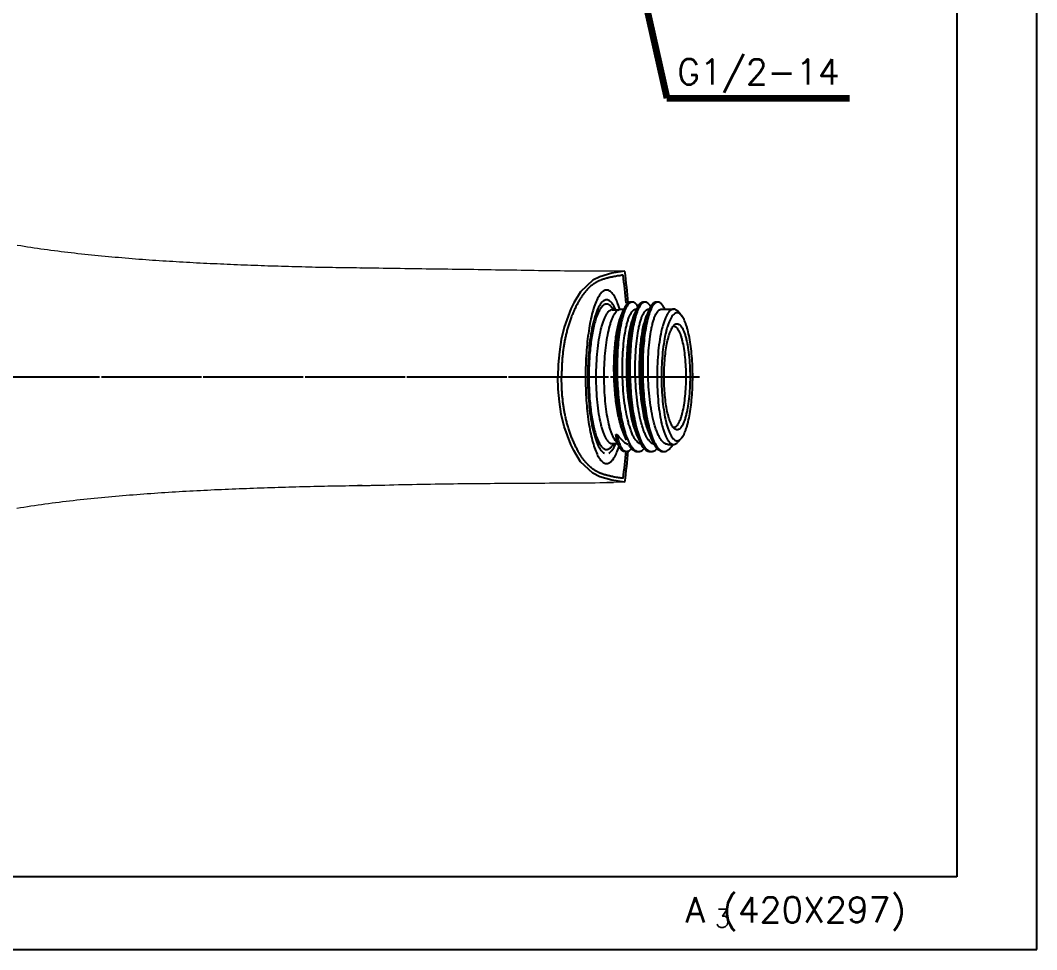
# Model space of a CAD drawing. Extents: x -5208 to -4788, y -2139 to -1842.
# Drawn here: x -4927.6 to -4787.8, y -2138.6 to -2010.8 of the extents above; entities that cross this region are included whole.
import ezdxf

# ---------------------------------------------------------------- set-up
doc = ezdxf.new("R2010")
doc.units = 0
doc.header["$LTSCALE"] = 7
doc.linetypes.add('CENTER', pattern=[2, 1.25, -0.25, 0.25, -0.25])
doc.layers.get('0').update_dxf_attribs({"color": 2, "linetype": 'CONTINUOUS'})
for name, color, linetype in [('02___PRT_ALL_AXES', 7, 'CONTINUOUS'), ('1', 1, 'CENTER'), ('D', 2, 'CONTINUOUS'), ('DWG', 7, 'CONTINUOUS'), ('Trimetric', 7, 'CONTINUOUS'), ('TXT', 4, 'CONTINUOUS')]:
    doc.layers.add(name, color=color, linetype=linetype)
doc.styles.add('GHS', font='ROMANS.shx', dxfattribs={"bigfont": 'GHS.shx'})
doc.dimstyles.new('STANDARD$7', dxfattribs={"dimtxt": 3.5, "dimasz": 3, "dimexe": 1, "dimexo": 1, "dimgap": 1, "dimtad": 3, "dimdec": 4, "dimzin": 0, "dimdsep": 46, "dimtxsty": 'GHS', "dimcen": 1, "dimclrd": 2, "dimclre": 256, "dimclrt": 2, "dimadec": 4, "dimazin": 0, "dimtfac": 1, "dimtdec": 4, "dimtmove": 2, "dimatfit": 2, "dimfxl": 0, "dimtolj": 1, "dimtzin": 0, "dimlwd": -1, "dimlwe": -1, "dimarcsym": 0})

# ---------------------------------------------------------------- blocks, each defined once
blk = doc.blocks.new('BORDER')
for p, q in [((1, 0), (1, 1)), ((0, 0), (1, 0))]:
    blk.add_line(p, q)

msp = doc.modelspace()

# ---------------------------------------------------------------- linework, layer by layer
at = {"color": 7, "linetype": 'Continuous'}
for p, q in [((-4846.96, -2049.26), (-4846.98, -2049.26)), ((-4845.02, -2050.54), (-4844.6, -2050.54)), ((-4843.43, -2049.56), (-4843.65, -2049.56)), ((-4842.94, -2050.54), (-4842.84, -2050.54)), ((-4841.67, -2049.56), (-4841.89, -2049.56)), ((-4841.18, -2050.54), (-4841.08, -2050.54)), ((-4839.91, -2049.56), (-4840.13, -2049.56)), ((-4839.42, -2050.54), (-4837.75, -2050.54)), ((-4844.62, -2050.59), (-4845, -2051.45)), ((-4842.86, -2050.59), (-4843.24, -2051.45)), ((-4841.1, -2050.59), (-4841.48, -2051.45)), ((-4836.73, -2051.33), (-4837.18, -2050.84)), ((-4844.64, -2067.71), (-4844.26, -2068.56)), ((-4842.88, -2067.71), (-4842.5, -2068.56)), ((-4841.12, -2067.71), (-4840.74, -2068.56)), ((-4836.73, -2068.36), (-4837.18, -2068.84)), ((-4842.77, -2070.12), (-4842.55, -2070.12)), ((-4841.01, -2070.12), (-4840.79, -2070.12)), ((-4839.25, -2070.12), (-4839.03, -2070.12)), ((-4838.54, -2069.14), (-4837.75, -2069.14))]:
    msp.add_line(p, q, dxfattribs=at)
for centre, radius, start, end in [((-4851.37, -2053.08), 6.19, 23.3333, 25.1594), ((-4846.19, -2051.19), 0.549, 90.0002, 91.5193), ((-4851.37, -2066.61), 6.19, 334.8406, 336.6667), ((-4856.82, -2065.63), 12.18, 341.7944, 341.9622)]:
    msp.add_arc(centre, radius, start, end, dxfattribs=at)
for points, knots in [([(-4845.15, -2050.54), (-4845.25, -2050.21), (-4845.45, -2049.63), (-4845.8, -2048.87), (-4846.18, -2048.32), (-4846.54, -2048.01), (-4846.83, -2047.91), (-4847.12, -2047.9), (-4847.5, -2048.08), (-4847.9, -2048.51), (-4848.26, -2049.14), (-4848.61, -2049.98), (-4848.92, -2051), (-4849.2, -2052.2), (-4849.52, -2054.06), (-4849.79, -2056.63), (-4849.86, -2058.74), (-4849.86, -2059.84)], [0, 0, 0, 0, 0.062739, 0.11464, 0.155661, 0.187049, 0.200315, 0.212974, 0.240141, 0.27499, 0.320195, 0.376386, 0.443235, 0.519877, 0.605085, 0.795155, 1, 1, 1, 1]), ([(-4847.25, -2049.33), (-4847.44, -2049.41), (-4847.8, -2049.76), (-4848.21, -2050.51), (-4848.59, -2051.55), (-4849.07, -2053.42), (-4849.45, -2056.22), (-4849.6, -2059.84), (-4849.45, -2063.47), (-4849.07, -2066.26), (-4848.59, -2068.13), (-4848.21, -2069.17), (-4847.8, -2069.92), (-4847.44, -2070.27), (-4847.25, -2070.36)], [0, 0, 0, 0, 0.027417, 0.065849, 0.116266, 0.177959, 0.328449, 0.5, 0.671551, 0.822041, 0.883734, 0.934151, 0.972583, 1, 1, 1, 1]), ([(-4846.01, -2050.64), (-4846.05, -2050.56), (-4846.14, -2050.42), (-4846.29, -2050.23), (-4846.43, -2050.08), (-4846.58, -2049.96), (-4846.73, -2049.88), (-4846.88, -2049.84), (-4847.04, -2049.84), (-4847.19, -2049.88), (-4847.35, -2049.96), (-4847.49, -2050.08), (-4847.64, -2050.23), (-4847.84, -2050.49), (-4848.08, -2050.92), (-4848.33, -2051.54), (-4848.57, -2052.28), (-4848.78, -2053.13), (-4848.97, -2054.09), (-4849.18, -2055.52), (-4849.36, -2057.45), (-4849.41, -2059.03), (-4849.41, -2059.84)], [0, 0, 0, 0, 0.02198, 0.041653, 0.059151, 0.074709, 0.088688, 0.101614, 0.11416, 0.127069, 0.141017, 0.156534, 0.173984, 0.193605, 0.239799, 0.295542, 0.360589, 0.434327, 0.515893, 0.604236, 0.796342, 1, 1, 1, 1]), ([(-4846.98, -2049.26), (-4847, -2049.26), (-4847.1, -2049.27), (-4847.19, -2049.3), (-4847.25, -2049.33)], [0, 0, 0, 0, 0.242954, 1, 1, 1, 1]), ([(-4846.67, -2049.33), (-4846.7, -2049.32), (-4846.79, -2049.28), (-4846.89, -2049.26), (-4846.96, -2049.26)], [0, 0, 0, 0, 0.261163, 1, 1, 1, 1]), ([(-4845.77, -2050.45), (-4845.9, -2050.19), (-4846.13, -2049.77), (-4846.49, -2049.41), (-4846.67, -2049.33)], [0, 0, 0, 0, 0.583921, 1, 1, 1, 1]), ([(-4842.21, -2069.13), (-4842.3, -2069.11), (-4842.48, -2069.03), (-4842.72, -2068.84), (-4842.95, -2068.57), (-4843.18, -2068.22), (-4843.4, -2067.79), (-4843.6, -2067.29), (-4843.8, -2066.72), (-4844.05, -2065.85), (-4844.31, -2064.63), (-4844.55, -2063.03), (-4844.71, -2061.32), (-4844.79, -2059.56), (-4844.79, -2057.81), (-4844.71, -2056.13), (-4844.55, -2054.59), (-4844.36, -2053.42), (-4844.17, -2052.59), (-4844.03, -2052.07), (-4843.87, -2051.62), (-4843.7, -2051.24), (-4843.52, -2050.94), (-4843.34, -2050.72), (-4843.17, -2050.6), (-4843.03, -2050.55), (-4842.97, -2050.54), (-4842.94, -2050.54)], [0, 0, 0, 0, 0.013322, 0.028638, 0.046643, 0.067687, 0.091899, 0.119264, 0.149675, 0.182955, 0.25715, 0.339581, 0.427513, 0.517944, 0.607743, 0.693791, 0.773122, 0.843062, 0.873799, 0.901404, 0.925707, 0.946611, 0.964125, 0.978427, 0.990018, 0.995123, 1, 1, 1, 1]), ([(-4840.45, -2069.13), (-4840.54, -2069.11), (-4840.72, -2069.03), (-4840.96, -2068.84), (-4841.19, -2068.57), (-4841.42, -2068.22), (-4841.64, -2067.79), (-4841.84, -2067.29), (-4842.04, -2066.73), (-4842.29, -2065.85), (-4842.55, -2064.63), (-4842.79, -2063.04), (-4842.95, -2061.33), (-4843.03, -2059.56), (-4843.03, -2057.81), (-4842.95, -2056.13), (-4842.79, -2054.59), (-4842.6, -2053.42), (-4842.42, -2052.6), (-4842.27, -2052.07), (-4842.11, -2051.62), (-4841.94, -2051.24), (-4841.76, -2050.94), (-4841.58, -2050.72), (-4841.41, -2050.6), (-4841.28, -2050.55), (-4841.21, -2050.54), (-4841.18, -2050.54)], [0, 0, 0, 0, 0.013312, 0.028613, 0.046601, 0.067627, 0.091821, 0.119171, 0.149568, 0.182837, 0.257017, 0.339442, 0.427377, 0.517819, 0.607635, 0.693703, 0.773055, 0.843015, 0.873763, 0.901376, 0.925687, 0.946598, 0.964117, 0.978423, 0.990016, 0.995122, 1, 1, 1, 1]), ([(-4838.54, -2069.14), (-4838.62, -2069.14), (-4838.8, -2069.11), (-4839.06, -2068.96), (-4839.3, -2068.73), (-4839.54, -2068.42), (-4839.76, -2068.03), (-4839.98, -2067.56), (-4840.18, -2067.01), (-4840.45, -2066.16), (-4840.73, -2064.95), (-4840.99, -2063.36), (-4841.17, -2061.64), (-4841.26, -2059.84), (-4841.27, -2058.05), (-4841.2, -2056.33), (-4841.05, -2054.74), (-4840.87, -2053.53), (-4840.68, -2052.67), (-4840.53, -2052.13), (-4840.37, -2051.66), (-4840.19, -2051.27), (-4840.01, -2050.96), (-4839.85, -2050.76), (-4839.72, -2050.64), (-4839.62, -2050.59), (-4839.52, -2050.55), (-4839.45, -2050.54), (-4839.42, -2050.54)], [0, 0, 0, 0, 0.012759, 0.026916, 0.043466, 0.062979, 0.085709, 0.111716, 0.140935, 0.173214, 0.246022, 0.327896, 0.416041, 0.507335, 0.598497, 0.686234, 0.767393, 0.839116, 0.870678, 0.899034, 0.924001, 0.945466, 0.963425, 0.978051, 0.984269, 0.989888, 0.995064, 1, 1, 1, 1]), ([(-4837.75, -2050.54), (-4837.79, -2050.54), (-4837.87, -2050.55), (-4838.02, -2050.6), (-4838.22, -2050.72), (-4838.43, -2050.95), (-4838.64, -2051.27), (-4838.84, -2051.66), (-4839.03, -2052.13), (-4839.2, -2052.67), (-4839.43, -2053.52), (-4839.67, -2054.73), (-4839.87, -2056.33), (-4839.99, -2058.05), (-4840.04, -2059.84), (-4839.99, -2061.64), (-4839.87, -2063.36), (-4839.67, -2064.95), (-4839.43, -2066.16), (-4839.2, -2067.01), (-4839.03, -2067.56), (-4838.84, -2068.03), (-4838.64, -2068.42), (-4838.43, -2068.73), (-4838.22, -2068.96), (-4838.02, -2069.09), (-4837.87, -2069.14), (-4837.79, -2069.14), (-4837.75, -2069.14)], [0, 0, 0, 0, 0.005627, 0.011465, 0.024433, 0.040002, 0.058718, 0.080798, 0.106272, 0.135053, 0.16697, 0.239242, 0.320776, 0.408742, 0.5, 0.591258, 0.679224, 0.760758, 0.83303, 0.864947, 0.893728, 0.919202, 0.941282, 0.959998, 0.975567, 0.988535, 0.994373, 1, 1, 1, 1]), ([(-4837.18, -2050.84), (-4837.22, -2050.8), (-4837.31, -2050.71), (-4837.46, -2050.62), (-4837.6, -2050.56), (-4837.7, -2050.54), (-4837.75, -2050.54)], [0, 0, 0, 0, 0.289871, 0.547362, 0.780415, 1, 1, 1, 1]), ([(-4846.2, -2050.64), (-4846.24, -2050.64), (-4846.32, -2050.65), (-4846.47, -2050.71), (-4846.66, -2050.83), (-4846.87, -2051.06), (-4847.08, -2051.38), (-4847.27, -2051.77), (-4847.46, -2052.23), (-4847.63, -2052.77), (-4847.85, -2053.61), (-4848.08, -2054.81), (-4848.28, -2056.38), (-4848.41, -2058.08), (-4848.43, -2059.25), (-4848.43, -2059.84)], [0, 0, 0, 0, 0.011259, 0.022982, 0.049109, 0.080495, 0.118165, 0.162531, 0.213635, 0.271295, 0.335172, 0.479636, 0.642435, 0.817955, 1, 1, 1, 1]), ([(-4845, -2051.45), (-4845.08, -2051.64), (-4845.25, -2052.09), (-4845.44, -2052.83), (-4845.62, -2053.7), (-4845.76, -2054.67), (-4845.88, -2055.74), (-4845.98, -2057.29), (-4846.01, -2059.3), (-4845.92, -2061.34), (-4845.76, -2062.93), (-4845.6, -2064.07), (-4845.41, -2065.12), (-4845.19, -2066.09), (-4844.94, -2066.94), (-4844.74, -2067.47), (-4844.64, -2067.71)], [0, 0, 0, 0, 0.039163, 0.085895, 0.139629, 0.199586, 0.264828, 0.334301, 0.481271, 0.630765, 0.703358, 0.772905, 0.838286, 0.898485, 0.952621, 1, 1, 1, 1]), ([(-4843.24, -2051.45), (-4843.32, -2051.64), (-4843.49, -2052.09), (-4843.69, -2052.83), (-4843.86, -2053.7), (-4844.01, -2054.67), (-4844.12, -2055.74), (-4844.22, -2057.29), (-4844.25, -2059.3), (-4844.16, -2061.34), (-4844, -2062.93), (-4843.84, -2064.07), (-4843.65, -2065.12), (-4843.43, -2066.09), (-4843.18, -2066.94), (-4842.98, -2067.47), (-4842.88, -2067.71)], [0, 0, 0, 0, 0.039163, 0.085895, 0.139629, 0.199586, 0.264828, 0.334301, 0.481271, 0.630765, 0.703358, 0.772905, 0.838286, 0.898485, 0.952621, 1, 1, 1, 1]), ([(-4841.48, -2051.45), (-4841.57, -2051.64), (-4841.73, -2052.09), (-4841.93, -2052.83), (-4842.1, -2053.7), (-4842.25, -2054.67), (-4842.36, -2055.74), (-4842.46, -2057.29), (-4842.5, -2059.3), (-4842.4, -2061.34), (-4842.24, -2062.93), (-4842.09, -2064.07), (-4841.9, -2065.12), (-4841.67, -2066.09), (-4841.42, -2066.94), (-4841.22, -2067.47), (-4841.12, -2067.71)], [0, 0, 0, 0, 0.039163, 0.085895, 0.139629, 0.199586, 0.264828, 0.334301, 0.481271, 0.630765, 0.703358, 0.772905, 0.838286, 0.898485, 0.952621, 1, 1, 1, 1]), ([(-4837.27, -2051.04), (-4837.3, -2051.04), (-4837.37, -2051.05), (-4837.52, -2051.1), (-4837.71, -2051.21), (-4837.91, -2051.43), (-4838.11, -2051.73), (-4838.29, -2052.1), (-4838.47, -2052.54), (-4838.64, -2053.06), (-4838.85, -2053.86), (-4839.08, -2055.01), (-4839.27, -2056.51), (-4839.39, -2058.15), (-4839.43, -2059.84), (-4839.39, -2061.54), (-4839.27, -2063.17), (-4839.08, -2064.68), (-4838.85, -2065.82), (-4838.64, -2066.63), (-4838.47, -2067.14), (-4838.29, -2067.59), (-4838.11, -2067.96), (-4837.91, -2068.25), (-4837.71, -2068.47), (-4837.52, -2068.59), (-4837.37, -2068.64), (-4837.3, -2068.64), (-4837.27, -2068.64)], [0, 0, 0, 0, 0.005627, 0.011464, 0.024433, 0.040002, 0.058718, 0.080798, 0.106272, 0.135053, 0.16697, 0.239242, 0.320776, 0.408742, 0.5, 0.591258, 0.679224, 0.760758, 0.83303, 0.864947, 0.893728, 0.919202, 0.941282, 0.959998, 0.975567, 0.988536, 0.994373, 1, 1, 1, 1]), ([(-4836.73, -2051.33), (-4836.77, -2051.28), (-4836.85, -2051.2), (-4836.99, -2051.11), (-4837.13, -2051.06), (-4837.22, -2051.04), (-4837.27, -2051.04)], [0, 0, 0, 0, 0.289887, 0.547386, 0.780436, 1, 1, 1, 1]), ([(-4836.73, -2068.36), (-4836.66, -2068.29), (-4836.54, -2068.14), (-4836.38, -2067.87), (-4836.22, -2067.55), (-4836.07, -2067.17), (-4835.93, -2066.75), (-4835.75, -2066.1), (-4835.55, -2065.18), (-4835.36, -2063.98), (-4835.22, -2062.66), (-4835.14, -2061.27), (-4835.11, -2059.84), (-4835.14, -2058.41), (-4835.22, -2057.02), (-4835.36, -2055.71), (-4835.55, -2054.5), (-4835.75, -2053.59), (-4835.93, -2052.94), (-4836.07, -2052.51), (-4836.22, -2052.14), (-4836.38, -2051.82), (-4836.54, -2051.55), (-4836.66, -2051.39), (-4836.73, -2051.33)], [0, 0, 0, 0, 0.015383, 0.03323, 0.053626, 0.076574, 0.102015, 0.129848, 0.192121, 0.262039, 0.337934, 0.417926, 0.5, 0.582074, 0.662066, 0.737961, 0.807879, 0.870152, 0.897985, 0.923426, 0.946374, 0.96677, 0.984617, 1, 1, 1, 1]), ([(-4839.05, -2059.84), (-4839.05, -2059.41), (-4839.03, -2058.56), (-4838.95, -2057.32), (-4838.82, -2056.16), (-4838.64, -2055.11), (-4838.45, -2054.33), (-4838.27, -2053.79), (-4838.13, -2053.46), (-4837.99, -2053.17), (-4837.85, -2052.93), (-4837.7, -2052.75), (-4837.58, -2052.65), (-4837.53, -2052.62)], [0, 0, 0, 0, 0.171755, 0.338395, 0.495032, 0.637135, 0.760807, 0.814766, 0.863091, 0.905634, 0.942405, 0.973649, 1, 1, 1, 1]), ([(-4837.77, -2052.84), (-4837.71, -2052.84), (-4837.59, -2052.87), (-4837.42, -2052.98), (-4837.26, -2053.16), (-4837.1, -2053.39), (-4836.95, -2053.69), (-4836.81, -2054.04), (-4836.68, -2054.45), (-4836.51, -2055.09), (-4836.33, -2056), (-4836.18, -2057.2), (-4836.08, -2058.49), (-4836.06, -2059.39), (-4836.06, -2059.84)], [0, 0, 0, 0, 0.022839, 0.048818, 0.080017, 0.117507, 0.161719, 0.212709, 0.270299, 0.334149, 0.478691, 0.641717, 0.817567, 1, 1, 1, 1]), ([(-4837.53, -2052.62), (-4837.47, -2052.59), (-4837.37, -2052.55), (-4837.24, -2052.54), (-4837.11, -2052.56), (-4836.94, -2052.66), (-4836.75, -2052.84), (-4836.57, -2053.11), (-4836.4, -2053.45), (-4836.24, -2053.86), (-4836.09, -2054.34), (-4835.96, -2054.88), (-4835.79, -2055.7), (-4835.63, -2056.85), (-4835.51, -2058.31), (-4835.48, -2059.32), (-4835.48, -2059.84)], [0, 0, 0, 0, 0.025193, 0.037039, 0.049036, 0.075329, 0.107228, 0.146284, 0.193097, 0.247736, 0.309951, 0.379281, 0.455114, 0.623238, 0.807468, 1, 1, 1, 1]), ([(-4849.86, -2059.84), (-4849.86, -2060.92), (-4849.79, -2063.01), (-4849.54, -2065.53), (-4849.22, -2067.37), (-4848.95, -2068.56), (-4848.65, -2069.59), (-4848.31, -2070.44), (-4847.96, -2071.09), (-4847.58, -2071.55), (-4847.21, -2071.76), (-4846.92, -2071.79), (-4846.63, -2071.73), (-4846.27, -2071.47), (-4845.9, -2070.97), (-4845.54, -2070.28), (-4845.34, -2069.74), (-4845.25, -2069.44)], [0, 0, 0, 0, 0.205061, 0.395861, 0.481764, 0.559371, 0.627476, 0.685205, 0.732146, 0.768711, 0.797016, 0.809734, 0.822649, 0.852338, 0.890938, 0.940092, 1, 1, 1, 1]), ([(-4849.41, -2059.84), (-4849.41, -2060.66), (-4849.36, -2062.24), (-4849.18, -2064.17), (-4848.97, -2065.6), (-4848.78, -2066.55), (-4848.57, -2067.41), (-4848.33, -2068.15), (-4848.08, -2068.77), (-4847.84, -2069.19), (-4847.64, -2069.46), (-4847.49, -2069.61), (-4847.35, -2069.73), (-4847.19, -2069.81), (-4847.04, -2069.84), (-4846.88, -2069.84), (-4846.73, -2069.8), (-4846.58, -2069.72), (-4846.43, -2069.61), (-4846.29, -2069.46), (-4846.14, -2069.27), (-4846.05, -2069.12), (-4846.01, -2069.05)], [0, 0, 0, 0, 0.203658, 0.395764, 0.484107, 0.565673, 0.639411, 0.704458, 0.760201, 0.806395, 0.826016, 0.843466, 0.858983, 0.872931, 0.88584, 0.898386, 0.911312, 0.925291, 0.940849, 0.958347, 0.97802, 1, 1, 1, 1]), ([(-4848.43, -2059.84), (-4848.43, -2060.44), (-4848.41, -2061.62), (-4848.28, -2063.32), (-4848.08, -2064.9), (-4847.85, -2066.09), (-4847.62, -2066.94), (-4847.45, -2067.47), (-4847.26, -2067.94), (-4847.07, -2068.33), (-4846.86, -2068.64), (-4846.65, -2068.86), (-4846.45, -2068.99), (-4846.3, -2069.04), (-4846.23, -2069.04), (-4846.19, -2069.04)], [0, 0, 0, 0, 0.182522, 0.358447, 0.521516, 0.66606, 0.729895, 0.787454, 0.838404, 0.882565, 0.919995, 0.951135, 0.977068, 0.988742, 1, 1, 1, 1]), ([(-4837.53, -2067.07), (-4837.58, -2067.03), (-4837.7, -2066.94), (-4837.85, -2066.76), (-4837.99, -2066.52), (-4838.13, -2066.23), (-4838.27, -2065.89), (-4838.45, -2065.35), (-4838.64, -2064.57), (-4838.82, -2063.53), (-4838.95, -2062.36), (-4839.03, -2061.12), (-4839.05, -2060.27), (-4839.05, -2059.84)], [0, 0, 0, 0, 0.026351, 0.057595, 0.094366, 0.136909, 0.185234, 0.239193, 0.362865, 0.504968, 0.661605, 0.828245, 1, 1, 1, 1]), ([(-4836.06, -2059.84), (-4836.06, -2060.3), (-4836.08, -2061.19), (-4836.18, -2062.49), (-4836.33, -2063.69), (-4836.51, -2064.6), (-4836.68, -2065.24), (-4836.81, -2065.65), (-4836.95, -2066), (-4837.1, -2066.3), (-4837.26, -2066.53), (-4837.42, -2066.71), (-4837.59, -2066.82), (-4837.71, -2066.84), (-4837.77, -2066.84)], [0, 0, 0, 0, 0.182433, 0.358283, 0.521309, 0.665851, 0.729701, 0.787291, 0.838281, 0.882493, 0.919983, 0.951182, 0.977161, 1, 1, 1, 1]), ([(-4835.48, -2059.84), (-4835.48, -2060.36), (-4835.51, -2061.38), (-4835.63, -2062.84), (-4835.79, -2063.98), (-4835.96, -2064.81), (-4836.09, -2065.35), (-4836.24, -2065.83), (-4836.4, -2066.24), (-4836.57, -2066.58), (-4836.75, -2066.84), (-4836.94, -2067.03), (-4837.11, -2067.12), (-4837.24, -2067.15), (-4837.37, -2067.14), (-4837.47, -2067.1), (-4837.53, -2067.07)], [0, 0, 0, 0, 0.192532, 0.376762, 0.544886, 0.620719, 0.690049, 0.752264, 0.806903, 0.853716, 0.892772, 0.924671, 0.950964, 0.962961, 0.974807, 1, 1, 1, 1]), ([(-4837.27, -2068.64), (-4837.22, -2068.64), (-4837.13, -2068.63), (-4836.99, -2068.57), (-4836.85, -2068.48), (-4836.77, -2068.4), (-4836.73, -2068.36)], [0, 0, 0, 0, 0.219564, 0.452614, 0.710113, 1, 1, 1, 1]), ([(-4846.67, -2070.36), (-4846.49, -2070.27), (-4846.13, -2069.92), (-4845.9, -2069.49), (-4845.77, -2069.24)], [0, 0, 0, 0, 0.416079, 1, 1, 1, 1]), ([(-4837.75, -2069.14), (-4837.7, -2069.14), (-4837.6, -2069.13), (-4837.46, -2069.07), (-4837.31, -2068.97), (-4837.22, -2068.89), (-4837.18, -2068.84)], [0, 0, 0, 0, 0.219585, 0.452638, 0.710129, 1, 1, 1, 1])]:
    msp.add_open_spline(points, degree=3, knots=knots, dxfattribs=at)
at = {"layer": '02___PRT_ALL_AXES', "color": 7, "linetype": 'Continuous'}
for p, q in [((-4845.02, -2050.54), (-4844.6, -2050.54)), ((-4842.94, -2050.54), (-4842.84, -2050.54)), ((-4841.88, -2049.61), (-4841.88, -2049.61)), ((-4841.18, -2050.54), (-4841.08, -2050.54)), ((-4839.42, -2050.54), (-4837.75, -2050.54)), ((-4846.19, -2050.64), (-4845.36, -2050.64)), ((-4845.71, -2067.8), (-4845.49, -2067.8)), ((-4846.19, -2069.04), (-4845.39, -2069.04)), ((-4845.26, -2069.36), (-4845.52, -2068.77)), ((-4844.31, -2070.12), (-4844.53, -2070.12)), ((-4838.54, -2069.14), (-4837.75, -2069.14))]:
    msp.add_line(p, q, dxfattribs=at)
at = {"layer": '02___PRT_ALL_AXES'}
for points in [[(-4844.46, -2045.33), (-4846.24, -2045.61), (-4847.91, -2046.08), (-4848.87, -2046.56), (-4850.54, -2048.16), (-4851.49, -2049.69), (-4851.89, -2050.52), (-4852.79, -2053), (-4853.2, -2054.7), (-4853.46, -2056.41), (-4853.61, -2058.14), (-4853.65, -2059.84)], [(-4844.69, -2045.87), (-4844.7, -2045.87), (-4844.85, -2045.89), (-4845, -2045.92), (-4845.16, -2045.94), (-4845.31, -2045.96), (-4845.46, -2045.98), (-4845.61, -2046.01), (-4845.75, -2046.03), (-4845.9, -2046.06), (-4846.05, -2046.09), (-4846.12, -2046.1), (-4846.19, -2046.12), (-4846.27, -2046.13), (-4846.34, -2046.15), (-4846.41, -2046.16), (-4846.48, -2046.18), (-4846.55, -2046.19), (-4846.62, -2046.21), (-4846.69, -2046.23), (-4846.76, -2046.24), (-4846.83, -2046.26), (-4846.9, -2046.28), (-4846.97, -2046.3), (-4847.04, -2046.32), (-4847.1, -2046.33), (-4847.17, -2046.35), (-4847.24, -2046.37), (-4847.3, -2046.4), (-4847.37, -2046.42), (-4847.43, -2046.44), (-4847.5, -2046.46), (-4847.56, -2046.48), (-4847.63, -2046.51), (-4847.69, -2046.53), (-4847.75, -2046.56), (-4847.82, -2046.58), (-4847.88, -2046.61), (-4847.94, -2046.63), (-4848, -2046.66), (-4848.06, -2046.69), (-4848.12, -2046.72), (-4848.18, -2046.75), (-4848.24, -2046.78), (-4848.3, -2046.81), (-4848.35, -2046.84), (-4848.41, -2046.87), (-4848.47, -2046.9), (-4848.52, -2046.93), (-4848.58, -2046.97), (-4848.63, -2047), (-4848.69, -2047.04), (-4848.74, -2047.07), (-4848.79, -2047.11), (-4848.85, -2047.15), (-4848.9, -2047.19), (-4848.95, -2047.23), (-4849, -2047.27), (-4849.06, -2047.31), (-4849.11, -2047.35), (-4849.16, -2047.39), (-4849.21, -2047.44), (-4849.26, -2047.48), (-4849.31, -2047.53), (-4849.36, -2047.57), (-4849.41, -2047.62), (-4849.45, -2047.67), (-4849.5, -2047.72), (-4849.55, -2047.76), (-4849.6, -2047.81), (-4849.65, -2047.86), (-4849.69, -2047.91), (-4849.74, -2047.97), (-4849.78, -2048.02), (-4849.83, -2048.07), (-4849.88, -2048.12), (-4849.92, -2048.18), (-4849.96, -2048.23), (-4850.01, -2048.29), (-4850.05, -2048.34), (-4850.1, -2048.4), (-4850.14, -2048.46), (-4850.18, -2048.51), (-4850.22, -2048.57), (-4850.27, -2048.63), (-4850.31, -2048.69), (-4850.35, -2048.75), (-4850.39, -2048.81), (-4850.43, -2048.87), (-4850.47, -2048.93), (-4850.51, -2048.99), (-4850.55, -2049.05), (-4850.59, -2049.12), (-4850.63, -2049.18), (-4850.67, -2049.24), (-4850.7, -2049.31), (-4850.74, -2049.37), (-4850.78, -2049.43), (-4850.82, -2049.5), (-4850.85, -2049.56), (-4850.89, -2049.63), (-4850.92, -2049.69), (-4850.96, -2049.76), (-4851.03, -2049.89), (-4851.1, -2050.03), (-4851.17, -2050.16), (-4851.23, -2050.3), (-4851.3, -2050.43), (-4851.36, -2050.57), (-4851.42, -2050.7), (-4851.48, -2050.84), (-4851.54, -2050.98), (-4851.6, -2051.12), (-4851.66, -2051.26), (-4851.72, -2051.39), (-4851.77, -2051.53), (-4851.82, -2051.67), (-4851.88, -2051.81), (-4851.93, -2051.95), (-4851.98, -2052.09), (-4852.02, -2052.23), (-4852.07, -2052.37), (-4852.12, -2052.51), (-4852.16, -2052.65), (-4852.21, -2052.79), (-4852.25, -2052.93), (-4852.29, -2053.07), (-4852.33, -2053.21), (-4852.37, -2053.36), (-4852.41, -2053.5), (-4852.45, -2053.64), (-4852.48, -2053.78), (-4852.52, -2053.92), (-4852.55, -2054.06), (-4852.58, -2054.21), (-4852.61, -2054.35), (-4852.65, -2054.49), (-4852.68, -2054.64), (-4852.7, -2054.78), (-4852.73, -2054.92), (-4852.76, -2055.07), (-4852.78, -2055.21), (-4852.81, -2055.35), (-4852.83, -2055.5), (-4852.85, -2055.64), (-4852.88, -2055.79), (-4852.9, -2055.93), (-4852.92, -2056.07), (-4852.94, -2056.22), (-4852.96, -2056.36), (-4852.97, -2056.51), (-4852.99, -2056.65), (-4853, -2056.8), (-4853.02, -2056.94), (-4853.03, -2057.09), (-4853.05, -2057.24), (-4853.06, -2057.38), (-4853.07, -2057.53), (-4853.08, -2057.67), (-4853.09, -2057.82), (-4853.1, -2057.96), (-4853.11, -2058.11), (-4853.12, -2058.26), (-4853.12, -2058.4), (-4853.13, -2058.55), (-4853.14, -2058.7), (-4853.14, -2058.84), (-4853.14, -2058.99), (-4853.15, -2059.14), (-4853.15, -2059.28), (-4853.15, -2059.43), (-4853.15, -2059.58), (-4853.15, -2059.72), (-4853.15, -2059.8), (-4853.15, -2059.83), (-4853.15, -2059.84), (-4853.15, -2059.84), (-4853.15, -2059.84), (-4853.15, -2059.84), (-4853.15, -2059.84), (-4853.15, -2059.85), (-4853.15, -2059.85), (-4853.15, -2059.86)], [(-4844.51, -2074.34), (-4846.24, -2074.07), (-4847.91, -2073.61), (-4848.87, -2073.12), (-4850.54, -2071.52), (-4851.49, -2070), (-4851.89, -2069.16), (-4852.79, -2066.69), (-4853.2, -2064.99), (-4853.46, -2063.28), (-4853.61, -2061.55), (-4853.65, -2059.84)], [(-4844.69, -2073.81), (-4844.7, -2073.81), (-4844.85, -2073.79), (-4845, -2073.77), (-4845.16, -2073.75), (-4845.31, -2073.73), (-4845.46, -2073.7), (-4845.61, -2073.68), (-4845.76, -2073.65), (-4845.9, -2073.63), (-4846.05, -2073.6), (-4846.12, -2073.58), (-4846.19, -2073.57), (-4846.27, -2073.56), (-4846.34, -2073.54), (-4846.41, -2073.53), (-4846.48, -2073.51), (-4846.55, -2073.49), (-4846.62, -2073.48), (-4846.69, -2073.46), (-4846.76, -2073.44), (-4846.83, -2073.43), (-4846.9, -2073.41), (-4846.97, -2073.39), (-4847.04, -2073.37), (-4847.1, -2073.35), (-4847.17, -2073.33), (-4847.24, -2073.31), (-4847.3, -2073.29), (-4847.37, -2073.27), (-4847.43, -2073.25), (-4847.5, -2073.22), (-4847.56, -2073.2), (-4847.63, -2073.18), (-4847.69, -2073.15), (-4847.75, -2073.13), (-4847.82, -2073.1), (-4847.88, -2073.08), (-4847.94, -2073.05), (-4848, -2073.02), (-4848.06, -2073), (-4848.12, -2072.97), (-4848.18, -2072.94), (-4848.24, -2072.91), (-4848.3, -2072.88), (-4848.35, -2072.85), (-4848.41, -2072.82), (-4848.47, -2072.78), (-4848.52, -2072.75), (-4848.58, -2072.72), (-4848.63, -2072.68), (-4848.69, -2072.65), (-4848.74, -2072.61), (-4848.79, -2072.57), (-4848.85, -2072.54), (-4848.9, -2072.5), (-4848.95, -2072.46), (-4849, -2072.42), (-4849.06, -2072.38), (-4849.11, -2072.33), (-4849.16, -2072.29), (-4849.21, -2072.25), (-4849.26, -2072.2), (-4849.31, -2072.16), (-4849.36, -2072.11), (-4849.41, -2072.07), (-4849.46, -2072.02), (-4849.5, -2071.97), (-4849.55, -2071.92), (-4849.6, -2071.87), (-4849.65, -2071.82), (-4849.69, -2071.77), (-4849.74, -2071.72), (-4849.78, -2071.67), (-4849.83, -2071.62), (-4849.88, -2071.56), (-4849.92, -2071.51), (-4849.96, -2071.45), (-4850.01, -2071.4), (-4850.05, -2071.34), (-4850.1, -2071.29), (-4850.14, -2071.23), (-4850.18, -2071.17), (-4850.22, -2071.11), (-4850.27, -2071.05), (-4850.31, -2071), (-4850.35, -2070.94), (-4850.39, -2070.88), (-4850.43, -2070.82), (-4850.47, -2070.75), (-4850.51, -2070.69), (-4850.55, -2070.63), (-4850.59, -2070.57), (-4850.63, -2070.51), (-4850.67, -2070.44), (-4850.7, -2070.38), (-4850.74, -2070.32), (-4850.78, -2070.25), (-4850.82, -2070.19), (-4850.85, -2070.12), (-4850.89, -2070.06), (-4850.92, -2069.99), (-4850.96, -2069.93), (-4851.03, -2069.79), (-4851.1, -2069.66), (-4851.17, -2069.53), (-4851.23, -2069.39), (-4851.3, -2069.25), (-4851.36, -2069.12), (-4851.42, -2068.98), (-4851.48, -2068.84), (-4851.54, -2068.71), (-4851.6, -2068.57), (-4851.66, -2068.43), (-4851.72, -2068.29), (-4851.77, -2068.15), (-4851.82, -2068.01), (-4851.88, -2067.87), (-4851.93, -2067.74), (-4851.98, -2067.6), (-4852.03, -2067.46), (-4852.07, -2067.32), (-4852.12, -2067.18), (-4852.16, -2067.04), (-4852.21, -2066.9), (-4852.25, -2066.75), (-4852.29, -2066.61), (-4852.33, -2066.47), (-4852.37, -2066.33), (-4852.41, -2066.19), (-4852.45, -2066.05), (-4852.48, -2065.91), (-4852.52, -2065.76), (-4852.55, -2065.62), (-4852.58, -2065.48), (-4852.61, -2065.34), (-4852.65, -2065.19), (-4852.68, -2065.05), (-4852.7, -2064.91), (-4852.73, -2064.76), (-4852.76, -2064.62), (-4852.78, -2064.48), (-4852.81, -2064.33), (-4852.83, -2064.19), (-4852.85, -2064.04), (-4852.88, -2063.9), (-4852.9, -2063.76), (-4852.92, -2063.61), (-4852.94, -2063.47), (-4852.96, -2063.32), (-4852.97, -2063.18), (-4852.99, -2063.03), (-4853, -2062.89), (-4853.02, -2062.74), (-4853.03, -2062.6), (-4853.05, -2062.45), (-4853.06, -2062.3), (-4853.07, -2062.16), (-4853.08, -2062.01), (-4853.09, -2061.87), (-4853.1, -2061.72), (-4853.11, -2061.57), (-4853.12, -2061.43), (-4853.12, -2061.28), (-4853.13, -2061.14), (-4853.14, -2060.99), (-4853.14, -2060.84), (-4853.14, -2060.7), (-4853.15, -2060.55), (-4853.15, -2060.4), (-4853.15, -2060.26), (-4853.15, -2060.11), (-4853.15, -2059.96), (-4853.15, -2059.89), (-4853.15, -2059.85), (-4853.15, -2059.84), (-4853.15, -2059.84), (-4853.15, -2059.84), (-4853.15, -2059.84), (-4853.15, -2059.84), (-4853.15, -2059.84), (-4853.15, -2059.84)]]:
    msp.add_lwpolyline(points, dxfattribs=at)
for radius, start, end in [(111.83, 5.2029, 7.1771), (112.13, 5.2029, 7.4347), (111.83, 352.8227, 354.777), (112.13, 352.5695, 354.777)]:
    msp.add_arc((-4955.64, -2059.84), radius, start, end, dxfattribs=at)
at = {"layer": '02___PRT_ALL_AXES', "color": 7, "linetype": 'Continuous'}
for centre, radius, start, end in [((-4844.45, -2067.77), 1.57, 222.976, 223.3049), ((-4842.52, -2069.24), 0.888, 248.4589, 254.3307), ((-4840.78, -2069.29), 0.83, 254.5905, 255.9272), ((-4839.01, -2069.25), 0.873, 249.3333, 254.3294)]:
    msp.add_arc(centre, radius, start, end, dxfattribs=at)
for points, knots in [([(-4845.6, -2068.84), (-4845.67, -2068.76), (-4845.81, -2068.58), (-4846, -2068.26), (-4846.18, -2067.87), (-4846.35, -2067.41), (-4846.51, -2066.9), (-4846.71, -2066.11), (-4846.93, -2064.99), (-4847.12, -2063.54), (-4847.25, -2061.97), (-4847.3, -2060.32), (-4847.29, -2058.67), (-4847.2, -2057.05), (-4847.05, -2055.52), (-4846.83, -2054.13), (-4846.59, -2053.08), (-4846.37, -2052.35), (-4846.21, -2051.89), (-4846.03, -2051.49), (-4845.84, -2051.15), (-4845.65, -2050.89), (-4845.45, -2050.69), (-4845.24, -2050.57), (-4845.09, -2050.54), (-4845.02, -2050.54)], [0, 0, 0, 0, 0.016459, 0.035793, 0.058092, 0.083336, 0.11143, 0.142227, 0.211122, 0.288156, 0.371076, 0.45739, 0.544475, 0.629676, 0.710411, 0.784277, 0.849159, 0.877692, 0.903396, 0.926165, 0.945966, 0.962868, 0.977106, 0.989186, 1, 1, 1, 1]), ([(-4843.72, -2049.65), (-4843.78, -2049.69), (-4843.91, -2049.79), (-4844.08, -2050), (-4844.25, -2050.27), (-4844.41, -2050.6), (-4844.56, -2050.99), (-4844.76, -2051.61), (-4844.99, -2052.52), (-4845.2, -2053.75), (-4845.37, -2055.13), (-4845.47, -2056.64), (-4845.52, -2058.23), (-4845.51, -2059.86), (-4845.43, -2061.49), (-4845.3, -2063.07), (-4845.1, -2064.58), (-4844.84, -2065.96), (-4844.54, -2067.19), (-4844.24, -2068.1), (-4843.97, -2068.72), (-4843.83, -2068.99), (-4843.76, -2069.11)], [0, 0, 0, 0, 0.011154, 0.024435, 0.040131, 0.05837, 0.07918, 0.102524, 0.156444, 0.219137, 0.289231, 0.365099, 0.444937, 0.526822, 0.608779, 0.688834, 0.765082, 0.835744, 0.899242, 0.95428, 0.97834, 1, 1, 1, 1]), ([(-4843.65, -2049.56), (-4843.69, -2049.56), (-4843.78, -2049.58), (-4843.91, -2049.63), (-4844.03, -2049.71), (-4844.16, -2049.83), (-4844.28, -2049.97), (-4844.44, -2050.22), (-4844.55, -2050.44), (-4844.62, -2050.59)], [0, 0, 0, 0, 0.085654, 0.176511, 0.276902, 0.389978, 0.517822, 0.661708, 1, 1, 1, 1]), ([(-4841.88, -2049.61), (-4841.95, -2049.64), (-4842.08, -2049.72), (-4842.25, -2049.91), (-4842.42, -2050.16), (-4842.59, -2050.47), (-4842.75, -2050.84), (-4842.9, -2051.27), (-4843.04, -2051.76), (-4843.22, -2052.51), (-4843.41, -2053.56), (-4843.59, -2054.95), (-4843.71, -2056.46), (-4843.76, -2058.06), (-4843.76, -2059.71), (-4843.68, -2061.36), (-4843.55, -2062.97), (-4843.35, -2064.5), (-4843.09, -2065.91), (-4842.79, -2067.16), (-4842.48, -2068.08), (-4842.21, -2068.71), (-4842.07, -2068.99), (-4842, -2069.12)], [0, 0, 0, 0, 0.010507, 0.022994, 0.037858, 0.055288, 0.075344, 0.09801, 0.123218, 0.150857, 0.212853, 0.282636, 0.358554, 0.438756, 0.521263, 0.604028, 0.685005, 0.762213, 0.833801, 0.89812, 0.953819, 0.978137, 1, 1, 1, 1]), ([(-4843.63, -2049.61), (-4843.64, -2049.61), (-4843.67, -2049.62), (-4843.7, -2049.64), (-4843.72, -2049.65)], [0, 0, 0, 0, 0.243866, 1, 1, 1, 1]), ([(-4843.43, -2049.56), (-4843.45, -2049.56), (-4843.52, -2049.57), (-4843.58, -2049.59), (-4843.63, -2049.61)], [0, 0, 0, 0, 0.244567, 1, 1, 1, 1]), ([(-4842.66, -2050.2), (-4842.72, -2050.1), (-4842.83, -2049.93), (-4843.02, -2049.73), (-4843.19, -2049.61), (-4843.33, -2049.57), (-4843.4, -2049.56), (-4843.43, -2049.56)], [0, 0, 0, 0, 0.320559, 0.586083, 0.806155, 0.904894, 1, 1, 1, 1]), ([(-4841.89, -2049.56), (-4841.93, -2049.56), (-4842.02, -2049.58), (-4842.15, -2049.63), (-4842.27, -2049.71), (-4842.4, -2049.83), (-4842.52, -2049.97), (-4842.68, -2050.22), (-4842.79, -2050.44), (-4842.86, -2050.59)], [0, 0, 0, 0, 0.085655, 0.176511, 0.276901, 0.389982, 0.517821, 0.661712, 1, 1, 1, 1]), ([(-4840.11, -2049.6), (-4840.18, -2049.63), (-4840.31, -2049.71), (-4840.48, -2049.9), (-4840.66, -2050.14), (-4840.82, -2050.45), (-4840.98, -2050.82), (-4841.13, -2051.25), (-4841.27, -2051.73), (-4841.46, -2052.48), (-4841.65, -2053.53), (-4841.83, -2054.92), (-4841.95, -2056.43), (-4842, -2058.03), (-4842, -2059.68), (-4841.93, -2061.34), (-4841.79, -2062.95), (-4841.59, -2064.49), (-4841.34, -2065.9), (-4841.03, -2067.15), (-4840.73, -2068.08), (-4840.46, -2068.71), (-4840.32, -2068.99), (-4840.24, -2069.11)], [0, 0, 0, 0, 0.010418, 0.022789, 0.037528, 0.054832, 0.074771, 0.09733, 0.122443, 0.150002, 0.211878, 0.281601, 0.357513, 0.437759, 0.520351, 0.603233, 0.68435, 0.761708, 0.833445, 0.897905, 0.953725, 0.978093, 1, 1, 1, 1]), ([(-4841.67, -2049.56), (-4841.69, -2049.56), (-4841.76, -2049.57), (-4841.83, -2049.59), (-4841.88, -2049.61)], [0, 0, 0, 0, 0.244125, 1, 1, 1, 1]), ([(-4840.9, -2050.2), (-4840.96, -2050.1), (-4841.07, -2049.93), (-4841.26, -2049.73), (-4841.43, -2049.61), (-4841.57, -2049.57), (-4841.64, -2049.56), (-4841.67, -2049.56)], [0, 0, 0, 0, 0.320447, 0.58593, 0.806046, 0.904835, 1, 1, 1, 1]), ([(-4840.13, -2049.56), (-4840.17, -2049.56), (-4840.26, -2049.58), (-4840.39, -2049.63), (-4840.51, -2049.71), (-4840.64, -2049.83), (-4840.76, -2049.97), (-4840.92, -2050.22), (-4841.03, -2050.44), (-4841.1, -2050.59)], [0, 0, 0, 0, 0.085656, 0.176509, 0.276903, 0.389982, 0.517817, 0.661715, 1, 1, 1, 1]), ([(-4839.91, -2049.56), (-4839.93, -2049.56), (-4840, -2049.57), (-4840.06, -2049.59), (-4840.11, -2049.6)], [0, 0, 0, 0, 0.244609, 1, 1, 1, 1]), ([(-4838.97, -2050.54), (-4839.03, -2050.39), (-4839.14, -2050.19), (-4839.3, -2049.95), (-4839.42, -2049.81), (-4839.54, -2049.7), (-4839.66, -2049.62), (-4839.79, -2049.58), (-4839.87, -2049.56), (-4839.91, -2049.56)], [0, 0, 0, 0, 0.336508, 0.479915, 0.607582, 0.72083, 0.821723, 0.913373, 1, 1, 1, 1]), ([(-4844.62, -2050.59), (-4844.71, -2050.81), (-4844.89, -2051.3), (-4845.12, -2052.13), (-4845.31, -2053.1), (-4845.48, -2054.18), (-4845.6, -2055.36), (-4845.72, -2057.07), (-4845.76, -2059.3), (-4845.66, -2061.55), (-4845.48, -2063.31), (-4845.32, -2064.56), (-4845.11, -2065.73), (-4844.86, -2066.79), (-4844.59, -2067.73), (-4844.37, -2068.3), (-4844.26, -2068.56)], [0, 0, 0, 0, 0.039562, 0.086652, 0.140697, 0.200913, 0.266359, 0.335977, 0.483059, 0.632423, 0.704864, 0.774204, 0.839326, 0.899218, 0.953006, 1, 1, 1, 1]), ([(-4842.86, -2050.59), (-4842.95, -2050.81), (-4843.14, -2051.3), (-4843.36, -2052.13), (-4843.55, -2053.1), (-4843.72, -2054.18), (-4843.84, -2055.36), (-4843.96, -2057.07), (-4844, -2059.3), (-4843.9, -2061.55), (-4843.73, -2063.31), (-4843.56, -2064.56), (-4843.35, -2065.73), (-4843.1, -2066.79), (-4842.83, -2067.73), (-4842.61, -2068.3), (-4842.5, -2068.56)], [0, 0, 0, 0, 0.039562, 0.086653, 0.140698, 0.200913, 0.266359, 0.335978, 0.483059, 0.632423, 0.704864, 0.774204, 0.839326, 0.899218, 0.953006, 1, 1, 1, 1]), ([(-4841.1, -2050.59), (-4841.2, -2050.81), (-4841.38, -2051.3), (-4841.6, -2052.13), (-4841.8, -2053.1), (-4841.96, -2054.18), (-4842.08, -2055.36), (-4842.2, -2057.07), (-4842.24, -2059.3), (-4842.14, -2061.55), (-4841.97, -2063.31), (-4841.8, -2064.56), (-4841.59, -2065.73), (-4841.35, -2066.79), (-4841.07, -2067.73), (-4840.85, -2068.3), (-4840.74, -2068.56)], [0, 0, 0, 0, 0.039562, 0.086652, 0.140697, 0.200913, 0.266359, 0.335977, 0.483059, 0.632423, 0.704864, 0.774204, 0.839326, 0.899218, 0.953006, 1, 1, 1, 1]), ([(-4845.26, -2069.36), (-4845.3, -2069.25), (-4845.39, -2069.02), (-4845.55, -2068.51), (-4845.65, -2068.09), (-4845.71, -2067.8)], [0, 0, 0, 0, 0.211311, 0.449505, 1, 1, 1, 1]), ([(-4845.71, -2067.8), (-4845.69, -2067.98), (-4845.67, -2068.24), (-4845.59, -2068.56), (-4845.55, -2068.7), (-4845.52, -2068.76)], [0, 0, 0, 0, 0.562218, 0.796263, 1, 1, 1, 1]), ([(-4845.49, -2067.8), (-4845.35, -2067.98), (-4845.1, -2068.3), (-4844.75, -2068.65), (-4844.49, -2068.86), (-4844.31, -2068.98), (-4844.14, -2069.07), (-4844.02, -2069.11), (-4843.97, -2069.12)], [0, 0, 0, 0, 0.325134, 0.601055, 0.719753, 0.825487, 0.918607, 1, 1, 1, 1]), ([(-4845.11, -2069.18), (-4845.19, -2068.97), (-4845.33, -2068.52), (-4845.44, -2068.05), (-4845.49, -2067.8)], [0, 0, 0, 0, 0.458769, 1, 1, 1, 1]), ([(-4842.5, -2068.56), (-4842.39, -2068.79), (-4842.23, -2069.12), (-4841.98, -2069.5), (-4841.79, -2069.72), (-4841.6, -2069.9), (-4841.41, -2070.03), (-4841.21, -2070.1), (-4841.08, -2070.12), (-4841.01, -2070.12)], [0, 0, 0, 0, 0.335031, 0.478505, 0.606476, 0.720099, 0.821325, 0.913213, 1, 1, 1, 1]), ([(-4840.74, -2068.56), (-4840.71, -2068.62), (-4840.61, -2068.84), (-4840.5, -2069.06), (-4840.4, -2069.21)], [0, 0, 0, 0, 0.267353, 1, 1, 1, 1]), ([(-4845.41, -2069.01), (-4845.43, -2068.99), (-4845.49, -2068.95), (-4845.55, -2068.89), (-4845.59, -2068.85)], [0, 0, 0, 0, 0.235892, 1, 1, 1, 1]), ([(-4844.53, -2070.12), (-4844.56, -2070.12), (-4844.63, -2070.11), (-4844.72, -2070.08), (-4844.82, -2070.01), (-4844.95, -2069.89), (-4845.11, -2069.67), (-4845.21, -2069.47), (-4845.26, -2069.36)], [0, 0, 0, 0, 0.086144, 0.177521, 0.278359, 0.391745, 0.663085, 1, 1, 1, 1]), ([(-4844.5, -2070.07), (-4844.56, -2070.04), (-4844.68, -2069.95), (-4844.83, -2069.75), (-4844.98, -2069.49), (-4845.07, -2069.29), (-4845.11, -2069.18)], [0, 0, 0, 0, 0.182087, 0.406074, 0.678182, 1, 1, 1, 1]), ([(-4844.45, -2070.1), (-4844.45, -2070.1), (-4844.47, -2070.09), (-4844.49, -2070.08), (-4844.5, -2070.07)], [0, 0, 0, 0, 0.245255, 1, 1, 1, 1]), ([(-4844.31, -2070.12), (-4844.32, -2070.12), (-4844.37, -2070.12), (-4844.41, -2070.11), (-4844.45, -2070.1)], [0, 0, 0, 0, 0.245522, 1, 1, 1, 1]), ([(-4844.31, -2070.12), (-4844.25, -2070.12), (-4844.11, -2070.1), (-4843.91, -2070.03), (-4843.72, -2069.9), (-4843.6, -2069.78), (-4843.54, -2069.72)], [0, 0, 0, 0, 0.22033, 0.453803, 0.711109, 1, 1, 1, 1]), ([(-4843.92, -2069.21), (-4843.84, -2069.35), (-4843.67, -2069.59), (-4843.39, -2069.89), (-4843.13, -2070.05), (-4842.92, -2070.11), (-4842.82, -2070.12), (-4842.77, -2070.12)], [0, 0, 0, 0, 0.315847, 0.580316, 0.802332, 0.90285, 1, 1, 1, 1]), ([(-4843.76, -2069.11), (-4843.69, -2069.23), (-4843.56, -2069.45), (-4843.28, -2069.79), (-4843.03, -2069.99), (-4842.85, -2070.06)], [0, 0, 0, 0, 0.30534, 0.571437, 1, 1, 1, 1]), ([(-4842.76, -2070.09), (-4842.74, -2070.1), (-4842.68, -2070.11), (-4842.6, -2070.12), (-4842.55, -2070.12)], [0, 0, 0, 0, 0.254153, 1, 1, 1, 1]), ([(-4842.55, -2070.12), (-4842.49, -2070.12), (-4842.35, -2070.1), (-4842.15, -2070.03), (-4841.96, -2069.9), (-4841.84, -2069.79), (-4841.78, -2069.73)], [0, 0, 0, 0, 0.220579, 0.454094, 0.711324, 1, 1, 1, 1]), ([(-4842, -2069.12), (-4841.93, -2069.24), (-4841.78, -2069.48), (-4841.53, -2069.77), (-4841.28, -2069.98), (-4841.09, -2070.07), (-4841, -2070.09)], [0, 0, 0, 0, 0.3096, 0.575665, 0.80279, 1, 1, 1, 1]), ([(-4840.98, -2070.1), (-4840.97, -2070.1), (-4840.9, -2070.12), (-4840.84, -2070.12), (-4840.79, -2070.12)], [0, 0, 0, 0, 0.253366, 1, 1, 1, 1]), ([(-4840.79, -2070.12), (-4840.73, -2070.12), (-4840.59, -2070.1), (-4840.39, -2070.03), (-4840.2, -2069.9), (-4840.08, -2069.79), (-4840.02, -2069.72)], [0, 0, 0, 0, 0.220409, 0.453842, 0.71111, 1, 1, 1, 1]), ([(-4840.4, -2069.21), (-4840.32, -2069.35), (-4840.15, -2069.59), (-4839.87, -2069.89), (-4839.61, -2070.05), (-4839.4, -2070.11), (-4839.3, -2070.12), (-4839.25, -2070.12)], [0, 0, 0, 0, 0.315809, 0.580274, 0.802306, 0.902834, 1, 1, 1, 1]), ([(-4840.24, -2069.11), (-4840.17, -2069.23), (-4840.04, -2069.45), (-4839.75, -2069.8), (-4839.5, -2070), (-4839.32, -2070.07)], [0, 0, 0, 0, 0.306174, 0.572429, 1, 1, 1, 1]), ([(-4839.24, -2070.09), (-4839.23, -2070.1), (-4839.16, -2070.11), (-4839.09, -2070.12), (-4839.03, -2070.12)], [0, 0, 0, 0, 0.254171, 1, 1, 1, 1]), ([(-4839.03, -2070.12), (-4838.98, -2070.12), (-4838.88, -2070.11), (-4838.66, -2070.05), (-4838.46, -2069.91), (-4838.27, -2069.74), (-4838.07, -2069.5), (-4837.93, -2069.3), (-4837.84, -2069.15)], [0, 0, 0, 0, 0.095925, 0.195401, 0.416362, 0.542898, 0.681861, 1, 1, 1, 1])]:
    msp.add_open_spline(points, degree=3, knots=knots, dxfattribs=at)
at = {"layer": '1'}
for p, q in [((-5068.93, -2059.84), (-4835.12, -2059.84)), ((-5066.93, -2059.84), (-4833.12, -2059.84))]:
    msp.add_line(p, q, dxfattribs=at)
at = {"layer": 'D'}
for points in [[(-4844.39, -2045.83), (-4844.39, -2045.83)], [(-4844.39, -2073.86), (-4844.39, -2073.86)]]:
    msp.add_lwpolyline(points, dxfattribs=at)
at = {"layer": 'Trimetric', "color": 0, "linetype": 'Continuous', "lineweight": 18}
for points in [[(-4879.5, -2044.9), (-4879.97, -2044.9), (-4880.44, -2044.89), (-4880.91, -2044.89), (-4881.37, -2044.88), (-4881.84, -2044.87), (-4882.31, -2044.87), (-4882.78, -2044.86), (-4883.24, -2044.85), (-4883.71, -2044.85), (-4884.18, -2044.84), (-4884.65, -2044.83), (-4885.11, -2044.82), (-4885.58, -2044.82), (-4886.05, -2044.81), (-4886.52, -2044.8), (-4886.99, -2044.79), (-4887.45, -2044.78), (-4887.92, -2044.76), (-4888.39, -2044.75), (-4888.86, -2044.74), (-4889.32, -2044.73), (-4889.79, -2044.72), (-4890.26, -2044.7), (-4890.73, -2044.69), (-4891.19, -2044.68), (-4891.66, -2044.66), (-4892.13, -2044.65), (-4892.6, -2044.64), (-4893.06, -2044.62), (-4893.53, -2044.61), (-4894, -2044.59), (-4894.47, -2044.57), (-4894.93, -2044.56), (-4895.4, -2044.54), (-4895.87, -2044.53), (-4896.34, -2044.51), (-4896.8, -2044.49), (-4897.27, -2044.47), (-4897.74, -2044.45), (-4898.21, -2044.44), (-4898.67, -2044.41), (-4899.14, -2044.39), (-4899.61, -2044.37), (-4900.08, -2044.35), (-4900.54, -2044.33), (-4901.01, -2044.31), (-4901.48, -2044.29), (-4901.94, -2044.27), (-4902.41, -2044.24), (-4902.88, -2044.22), (-4903.35, -2044.2), (-4903.81, -2044.17), (-4904.28, -2044.14), (-4904.75, -2044.12), (-4905.21, -2044.09), (-4905.68, -2044.06), (-4906.15, -2044.04), (-4906.61, -2044.01), (-4907.08, -2043.98), (-4907.55, -2043.95), (-4908.01, -2043.92), (-4908.48, -2043.89), (-4908.95, -2043.86), (-4909.41, -2043.83), (-4909.88, -2043.79), (-4910.35, -2043.76), (-4910.81, -2043.72), (-4911.28, -2043.69), (-4911.75, -2043.66), (-4912.21, -2043.62), (-4912.68, -2043.58), (-4913.15, -2043.54), (-4913.61, -2043.5), (-4914.08, -2043.46), (-4914.54, -2043.42), (-4915.01, -2043.38), (-4915.48, -2043.34), (-4915.94, -2043.29), (-4916.41, -2043.25), (-4916.87, -2043.2), (-4917.34, -2043.16), (-4917.8, -2043.11), (-4918.27, -2043.06), (-4918.73, -2043.01), (-4919.2, -2042.96), (-4919.66, -2042.91), (-4920.13, -2042.86), (-4920.59, -2042.81), (-4921.06, -2042.75), (-4921.52, -2042.7), (-4921.99, -2042.64), (-4922.45, -2042.58), (-4922.91, -2042.52), (-4923.38, -2042.46), (-4923.84, -2042.4), (-4924.31, -2042.34), (-4924.77, -2042.27), (-4925.23, -2042.2), (-4925.69, -2042.14), (-4926.16, -2042.07), (-4926.62, -2042), (-4927.08, -2041.93), (-4927.54, -2041.85), (-4928.01, -2041.78)], [(-4844.46, -2045.33), (-4846.21, -2045.32), (-4846.81, -2045.31), (-4847.4, -2045.31), (-4848, -2045.32), (-4848.59, -2045.32), (-4849.19, -2045.32), (-4849.78, -2045.32), (-4850.37, -2045.32), (-4850.97, -2045.32), (-4851.56, -2045.31), (-4852.16, -2045.31), (-4852.75, -2045.3), (-4853.34, -2045.29), (-4853.94, -2045.29), (-4854.53, -2045.28), (-4855.13, -2045.27), (-4855.72, -2045.26), (-4856.32, -2045.25), (-4856.91, -2045.24), (-4857.5, -2045.23), (-4858.1, -2045.22), (-4858.69, -2045.21), (-4859.29, -2045.2), (-4859.88, -2045.19), (-4860.47, -2045.18), (-4861.07, -2045.18), (-4861.66, -2045.17), (-4862.26, -2045.16), (-4862.85, -2045.15), (-4863.44, -2045.14), (-4864.04, -2045.13), (-4864.63, -2045.12), (-4865.23, -2045.11), (-4865.82, -2045.1), (-4866.42, -2045.1), (-4867.01, -2045.09), (-4867.6, -2045.08), (-4868.2, -2045.07), (-4868.79, -2045.06), (-4869.39, -2045.05), (-4869.98, -2045.04), (-4870.57, -2045.04), (-4871.17, -2045.03), (-4871.76, -2045.02), (-4872.36, -2045.01), (-4872.95, -2045), (-4873.54, -2044.99), (-4874.14, -2044.99), (-4874.73, -2044.98), (-4875.33, -2044.97), (-4875.92, -2044.96), (-4876.52, -2044.95), (-4877.11, -2044.94), (-4877.7, -2044.93), (-4878.3, -2044.92), (-4878.89, -2044.91), (-4879.49, -2044.9), (-4880.08, -2044.89), (-4880.67, -2044.88)], [(-4928.05, -2077.92), (-4927.57, -2077.84), (-4927.09, -2077.76), (-4926.61, -2077.68), (-4926.13, -2077.61), (-4925.64, -2077.54), (-4925.16, -2077.47), (-4924.68, -2077.4), (-4924.2, -2077.33), (-4923.71, -2077.26), (-4923.23, -2077.2), (-4922.75, -2077.14), (-4922.26, -2077.08), (-4921.78, -2077.02), (-4921.3, -2076.96), (-4920.81, -2076.9), (-4920.33, -2076.85), (-4919.84, -2076.79), (-4919.36, -2076.74), (-4918.87, -2076.69), (-4918.39, -2076.64), (-4917.9, -2076.58), (-4917.42, -2076.53), (-4916.93, -2076.49), (-4916.45, -2076.44), (-4915.96, -2076.4), (-4915.48, -2076.35), (-4914.99, -2076.3), (-4914.51, -2076.26), (-4914.02, -2076.22), (-4913.54, -2076.18), (-4913.05, -2076.14), (-4912.56, -2076.1), (-4912.08, -2076.06), (-4911.59, -2076.02), (-4911.11, -2075.98), (-4910.62, -2075.95), (-4910.13, -2075.91), (-4909.65, -2075.88), (-4909.16, -2075.85), (-4908.67, -2075.81), (-4908.19, -2075.78), (-4907.7, -2075.74), (-4907.22, -2075.71), (-4906.73, -2075.69), (-4906.24, -2075.66), (-4905.76, -2075.63), (-4905.27, -2075.6), (-4904.78, -2075.57), (-4904.3, -2075.54), (-4903.81, -2075.52), (-4903.32, -2075.49), (-4902.83, -2075.47), (-4902.35, -2075.44), (-4901.86, -2075.42), (-4901.37, -2075.39), (-4900.89, -2075.37), (-4900.4, -2075.35), (-4899.91, -2075.33), (-4899.43, -2075.3), (-4898.94, -2075.28), (-4898.45, -2075.26), (-4897.96, -2075.24), (-4897.48, -2075.22), (-4896.99, -2075.2), (-4896.5, -2075.19), (-4896.02, -2075.17), (-4895.53, -2075.15), (-4895.04, -2075.13), (-4894.55, -2075.12), (-4894.07, -2075.1), (-4893.58, -2075.08), (-4893.09, -2075.07), (-4892.61, -2075.05), (-4892.12, -2075.04), (-4891.63, -2075.02), (-4891.14, -2075.01), (-4890.66, -2074.99), (-4890.17, -2074.98), (-4889.68, -2074.97), (-4889.19, -2074.95), (-4888.71, -2074.94), (-4888.22, -2074.93), (-4887.73, -2074.92), (-4887.24, -2074.91), (-4886.76, -2074.89), (-4886.27, -2074.88), (-4885.78, -2074.87), (-4885.3, -2074.86), (-4884.81, -2074.86), (-4884.32, -2074.85), (-4883.83, -2074.84), (-4883.35, -2074.83), (-4882.86, -2074.83), (-4882.37, -2074.82), (-4881.88, -2074.81), (-4881.4, -2074.81), (-4880.91, -2074.8)], [(-4881.23, -2074.81), (-4880.6, -2074.8), (-4879.97, -2074.78), (-4879.34, -2074.77), (-4878.72, -2074.76), (-4878.09, -2074.74), (-4877.46, -2074.73), (-4876.83, -2074.71), (-4876.2, -2074.7), (-4875.57, -2074.68), (-4874.94, -2074.67), (-4874.31, -2074.66), (-4873.68, -2074.64), (-4873.06, -2074.63), (-4872.43, -2074.62), (-4871.8, -2074.61), (-4871.17, -2074.6), (-4870.54, -2074.59), (-4869.91, -2074.58), (-4869.28, -2074.57), (-4868.65, -2074.56), (-4868.02, -2074.55), (-4867.4, -2074.54), (-4866.77, -2074.53), (-4866.14, -2074.53), (-4865.51, -2074.52), (-4864.88, -2074.52), (-4864.25, -2074.51), (-4863.62, -2074.5), (-4862.99, -2074.5), (-4862.36, -2074.49), (-4861.73, -2074.49), (-4861.11, -2074.49), (-4860.48, -2074.48), (-4859.85, -2074.48), (-4859.22, -2074.48), (-4858.59, -2074.47), (-4857.96, -2074.47), (-4857.33, -2074.47), (-4856.7, -2074.46), (-4856.07, -2074.46), (-4855.44, -2074.46), (-4854.82, -2074.45), (-4854.19, -2074.45), (-4853.56, -2074.45), (-4852.93, -2074.44), (-4852.3, -2074.44), (-4851.67, -2074.43), (-4851.04, -2074.43), (-4850.41, -2074.43), (-4849.78, -2074.42), (-4849.15, -2074.41), (-4848.53, -2074.41), (-4847.9, -2074.4), (-4847.27, -2074.39), (-4846.64, -2074.38), (-4846.01, -2074.37)], [(-4880.59, -2074.8), (-4881.23, -2074.81)], [(-4880.59, -2074.8), (-4879.5, -2074.78)], [(-4847.29, -2074.39), (-4846.69, -2074.38)], [(-4844.46, -2074.34), (-4846.92, -2074.39)]]:
    msp.add_lwpolyline(points, dxfattribs=at)
at = {"layer": 'TXT'}
for p, q in [((-4798.81, -1854.64), (-4798.81, -2128.64)), ((-4798.81, -2128.64), (-5176.81, -2128.64))]:
    msp.add_line(p, q, dxfattribs=at)

# ---------------------------------------------------------------- block references
at = {"xscale": 420, "yscale": 297, "zscale": 420}
msp.add_blockref('BORDER', (-5207.81, -2138.64), dxfattribs=at)

# ---------------------------------------------------------------- texts
at = {"layer": 'D', "insert": (-4826.09, -2018.47), "char_height": 3.5, "attachment_point": 5, "style": 'GHS'}
msp.add_mtext('G1/2-14', dxfattribs=at)
at = {"layer": 'DWG', "style": 'GHS'}
for s, height, p in [('A (420X297)', 3.5, (-4836.12, -2134.9)), ('3', 2.5, (-4832.09, -2135.59))]:
    msp.add_text(s, height=height, dxfattribs=at).set_placement(p)

# ---------------------------------------------------------------- leaders
at = {"layer": 'D'}
msp.add_leader([(-4843, -2002.2), (-4838.67, -2021.52), (-4813.57, -2021.52)], dimstyle='STANDARD$7', override={"dimexe": 2, "dimexo": 1, "dimtad": 0, "dimcen": -0.5, "dimclrd": 256, "dimclre": 256, "dimclrt": 256, "dimadec": 4, "dimtix": 1, "dimtofl": 1, "dimtmove": 2, "dimatfit": 0, "dimlwd": 65535, "dimlwe": 65535}, dxfattribs=at)

doc.saveas('drawing.dxf')
